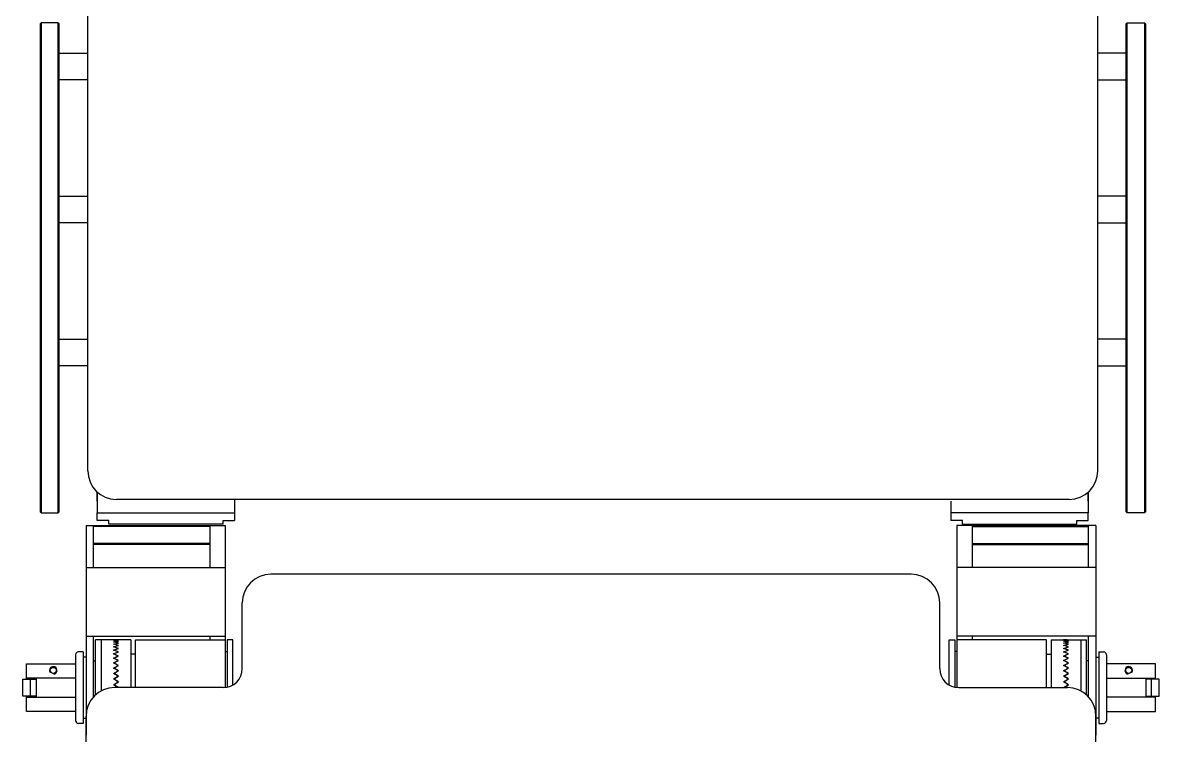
# Model space of a CAD drawing. Extents: x 3485972 to 3601240, y -625657 to -591207.
# Drawn here: x 3498583 to 3499370, y -608418 to -607924 of the extents above; entities that cross this region are included whole.
import ezdxf

# ---------------------------------------------------------------- set-up
doc = ezdxf.new("R2010")
doc.units = 0
doc.header["$LTSCALE"] = 6
doc.header["$MEASUREMENT"] = 0
doc.layers.add('medical equipment', color=171, linetype='CONTINUOUS', lineweight=25)

msp = doc.modelspace()

# ---------------------------------------------------------------- linework, layer by layer
at = {"layer": 'medical equipment'}
for p, q in [((3498628.22, -608234.7), (3498628.22, -607911.3)), ((3499327.82, -608234.7), (3499327.82, -607911.3)), ((3498595.88, -607924.5), (3498595.22, -607925.16)), ((3498595.22, -607925.16), (3498595.22, -608263.08)), ((3498595.88, -607924.5), (3498595.88, -608263.74)), ((3498607.76, -607924.5), (3498595.88, -607924.5)), ((3498607.76, -608263.74), (3498607.76, -607924.5)), ((3498607.76, -607924.5), (3498608.42, -607925.16)), ((3498608.42, -608263.08), (3498608.42, -607925.16)), ((3499348.28, -607924.5), (3499347.62, -607925.16)), ((3499347.62, -608263.08), (3499347.62, -607925.16)), ((3499348.28, -607924.5), (3499360.16, -607924.5)), ((3499348.28, -608263.74), (3499348.28, -607924.5)), ((3499360.16, -607924.5), (3499360.16, -608263.74)), ((3499360.16, -607924.5), (3499360.82, -607925.16)), ((3499360.82, -607925.16), (3499360.82, -608263.08)), ((3498608.42, -607945.61), (3498628.22, -607945.61)), ((3498608.42, -607964.09), (3498608.42, -607945.61)), ((3499347.62, -607945.61), (3499327.82, -607945.61)), ((3499347.62, -607964.09), (3499347.62, -607945.61)), ((3498628.22, -607964.09), (3498608.42, -607964.09)), ((3499327.82, -607964.09), (3499347.62, -607964.09)), ((3498608.42, -608044.62), (3498628.22, -608044.62)), ((3498608.42, -608063.1), (3498608.42, -608044.62)), ((3499347.62, -608044.62), (3499327.82, -608044.62)), ((3499347.62, -608063.1), (3499347.62, -608044.62)), ((3498628.22, -608063.1), (3498608.42, -608063.1)), ((3499327.82, -608063.1), (3499347.62, -608063.1)), ((3498608.42, -608143.62), (3498628.22, -608143.62)), ((3498608.42, -608162.1), (3498608.42, -608143.62)), ((3499347.62, -608143.62), (3499327.82, -608143.62)), ((3499347.62, -608162.1), (3499347.62, -608143.62)), ((3498628.22, -608162.1), (3498608.42, -608162.1)), ((3499327.82, -608162.1), (3499347.62, -608162.1)), ((3498634.82, -608255.82), (3498634.82, -608249.46)), ((3498634.82, -608249.46), (3498634.82, -608263.74)), ((3499321.22, -608255.82), (3499321.22, -608249.46)), ((3499321.22, -608249.46), (3499321.22, -608263.74)), ((3498634.82, -608255.82), (3498634.82, -608263.74)), ((3499308.02, -608254.5), (3498648.02, -608254.5)), ((3498729.86, -608254.5), (3498729.86, -608263.74)), ((3499226.18, -608255.82), (3499226.18, -608263.74)), ((3499321.22, -608255.82), (3499321.22, -608263.74)), ((3498595.88, -608263.74), (3498595.22, -608263.08)), ((3498595.88, -608263.74), (3498607.76, -608263.74)), ((3498608.42, -608263.08), (3498607.76, -608263.74)), ((3498634.82, -608263.74), (3498729.86, -608263.74)), ((3498634.82, -608269.02), (3498634.82, -608263.74)), ((3498729.86, -608263.74), (3498729.86, -608269.02)), ((3499226.18, -608263.74), (3499226.18, -608269.02)), ((3499321.22, -608263.74), (3499226.18, -608263.74)), ((3499321.22, -608269.02), (3499321.22, -608263.74)), ((3499347.62, -608263.08), (3499348.28, -608263.74)), ((3499360.16, -608263.74), (3499348.28, -608263.74)), ((3499360.16, -608263.74), (3499360.82, -608263.08)), ((3498627.02, -608272.58), (3498627.02, -608417.78)), ((3498627.02, -608272.58), (3498723.38, -608272.58)), ((3498632.3, -608301.62), (3498632.3, -608272.58)), ((3498712.82, -608273.24), (3498632.3, -608273.24)), ((3498642.74, -608269.02), (3498634.82, -608269.02)), ((3498642.74, -608271.66), (3498642.74, -608269.02)), ((3498721.94, -608271.66), (3498642.74, -608271.66)), ((3498712.82, -608272.58), (3498712.82, -608301.62)), ((3498721.94, -608271.66), (3498721.94, -608269.02)), ((3498721.94, -608269.02), (3498729.86, -608269.02)), ((3498723.38, -608272.58), (3498723.38, -608384.71)), ((3499234.1, -608269.02), (3499226.18, -608269.02)), ((3499230.26, -608272.58), (3499230.26, -608384.71)), ((3499326.62, -608272.58), (3499230.26, -608272.58)), ((3499234.1, -608271.66), (3499234.1, -608269.02)), ((3499234.1, -608271.66), (3499313.3, -608271.66)), ((3499240.82, -608272.58), (3499240.82, -608301.62)), ((3499240.82, -608273.24), (3499321.34, -608273.24)), ((3499313.3, -608271.66), (3499313.3, -608269.02)), ((3499313.3, -608269.02), (3499321.22, -608269.02)), ((3499321.34, -608301.62), (3499321.34, -608272.58)), ((3499326.62, -608272.58), (3499326.62, -608417.78)), ((3498712.82, -608285.12), (3498632.3, -608285.12)), ((3498712.82, -608285.78), (3498632.3, -608285.78)), ((3499240.82, -608285.12), (3499321.34, -608285.12)), ((3499240.82, -608285.78), (3499321.34, -608285.78)), ((3498627.02, -608301.62), (3498723.38, -608301.62)), ((3499198.58, -608306.34), (3498755.06, -608306.34)), ((3499326.62, -608301.62), (3499230.26, -608301.62)), ((3498735.26, -608371.58), (3498735.26, -608326.14)), ((3499218.38, -608371.58), (3499218.38, -608326.14)), ((3498627.02, -608349.14), (3498723.38, -608349.14)), ((3498632.3, -608391.12), (3498632.3, -608349.14)), ((3498633.62, -608389.82), (3498633.62, -608351.78)), ((3498637.58, -608351.78), (3498633.62, -608351.78)), ((3498648.8, -608351.78), (3498637.58, -608351.78)), ((3498637.58, -608351.78), (3498637.58, -608387.07)), ((3498637.58, -608351.78), (3498637.58, -608387.07)), ((3498646.16, -608351.84), (3498648.8, -608351.78)), ((3498648.8, -608351.99), (3498646.16, -608351.84)), ((3498646.16, -608352.32), (3498648.8, -608352.05)), ((3498648.8, -608352.67), (3498646.16, -608352.32)), ((3498646.16, -608353.27), (3498648.8, -608352.8)), ((3498648.8, -608353.83), (3498646.16, -608353.27)), ((3498658.04, -608351.78), (3498646.82, -608351.78)), ((3498646.86, -608351.82), (3498649.5, -608351.79)), ((3498646.86, -608351.86), (3498646.86, -608351.82)), ((3498649.5, -608352.07), (3498646.86, -608351.86)), ((3498646.86, -608352.26), (3498649.5, -608352.07)), ((3498646.86, -608352.38), (3498646.86, -608352.26)), ((3498649.5, -608352.73), (3498646.86, -608352.38)), ((3498646.86, -608353.18), (3498649.5, -608352.73)), ((3498646.86, -608353.38), (3498646.86, -608353.18)), ((3498649.5, -608353.97), (3498646.86, -608353.38)), ((3498648.8, -608352.05), (3498648.8, -608351.99)), ((3498648.8, -608352.05), (3498648.8, -608351.99)), ((3498648.8, -608352.8), (3498648.8, -608352.67)), ((3498648.8, -608352.8), (3498648.8, -608352.67)), ((3498658.04, -608351.78), (3498658.04, -608384.78)), ((3498661.34, -608384.78), (3498661.34, -608351.78)), ((3498661.34, -608351.78), (3498723.38, -608351.78)), ((3498712.82, -608349.14), (3498712.82, -608351.78)), ((3498724.7, -608351.78), (3498724.7, -608384.51)), ((3498728.66, -608351.78), (3498724.7, -608351.78)), ((3498728.66, -608383.01), (3498728.66, -608351.78)), ((3499224.98, -608351.78), (3499228.94, -608351.78)), ((3499224.98, -608383.01), (3499224.98, -608351.78)), ((3499228.94, -608351.78), (3499228.94, -608384.51)), ((3499326.62, -608349.14), (3499230.26, -608349.14)), ((3499292.3, -608351.78), (3499230.26, -608351.78)), ((3499240.82, -608349.14), (3499240.82, -608351.78)), ((3499292.3, -608384.78), (3499292.3, -608351.78)), ((3499295.6, -608351.78), (3499295.6, -608384.78)), ((3499295.6, -608351.78), (3499306.82, -608351.78)), ((3499306.77, -608351.82), (3499304.13, -608351.79)), ((3499304.13, -608352.07), (3499306.77, -608351.86)), ((3499306.77, -608352.26), (3499304.13, -608352.07)), ((3499304.13, -608352.73), (3499306.77, -608352.38)), ((3499306.77, -608353.18), (3499304.13, -608352.73)), ((3499304.14, -608353.97), (3499306.77, -608353.38)), ((3499307.48, -608351.84), (3499304.84, -608351.78)), ((3499304.84, -608351.78), (3499316.06, -608351.78)), ((3499304.84, -608351.99), (3499307.48, -608351.84)), ((3499304.84, -608352.05), (3499304.84, -608351.99)), ((3499304.84, -608352.05), (3499304.84, -608351.99)), ((3499307.48, -608352.32), (3499304.84, -608352.05)), ((3499304.84, -608352.67), (3499307.48, -608352.32)), ((3499304.84, -608352.8), (3499304.84, -608352.67)), ((3499304.84, -608352.8), (3499304.84, -608352.67)), ((3499307.48, -608353.27), (3499304.84, -608352.8)), ((3499304.84, -608353.83), (3499307.48, -608353.27)), ((3499306.77, -608351.86), (3499306.77, -608351.82)), ((3499306.77, -608352.38), (3499306.77, -608352.26)), ((3499306.77, -608353.38), (3499306.77, -608353.18)), ((3499316.06, -608351.78), (3499316.06, -608387.07)), ((3499316.06, -608351.78), (3499316.06, -608387.07)), ((3499316.06, -608351.78), (3499320.02, -608351.78)), ((3499320.02, -608389.82), (3499320.02, -608351.78)), ((3499321.34, -608391.12), (3499321.34, -608349.14)), ((3498625.04, -608360.03), (3498621.74, -608360.03)), ((3498625.04, -608360.03), (3498625.04, -608409.53)), ((3498646.16, -608354.68), (3498648.8, -608354.02)), ((3498648.8, -608355.44), (3498646.16, -608354.68)), ((3498646.16, -608356.54), (3498648.8, -608355.68)), ((3498648.8, -608357.47), (3498646.16, -608356.54)), ((3498646.16, -608358.8), (3498648.8, -608357.77)), ((3498648.8, -608359.9), (3498646.16, -608358.8)), ((3498646.16, -608361.44), (3498648.8, -608360.25)), ((3498648.8, -608362.7), (3498646.16, -608361.44)), ((3498646.85, -608356.37), (3498649.49, -608355.6)), ((3498646.85, -608356.71), (3498646.85, -608356.37)), ((3498649.49, -608357.66), (3498646.85, -608356.71)), ((3498646.85, -608358.6), (3498649.49, -608357.66)), ((3498646.85, -608359.01), (3498646.85, -608358.6)), ((3498649.49, -608360.12), (3498646.85, -608359.01)), ((3498646.85, -608361.22), (3498649.49, -608360.12)), ((3498646.85, -608361.68), (3498646.85, -608361.22)), ((3498646.86, -608354.56), (3498649.5, -608353.97)), ((3498646.86, -608354.83), (3498646.86, -608354.56)), ((3498649.49, -608355.6), (3498646.86, -608354.83)), ((3498648.8, -608354.02), (3498648.8, -608353.83)), ((3498648.8, -608354.02), (3498648.8, -608353.83)), ((3498648.8, -608355.68), (3498648.8, -608355.44)), ((3498648.8, -608355.68), (3498648.8, -608355.44)), ((3498648.8, -608357.77), (3498648.8, -608357.47)), ((3498648.8, -608357.77), (3498648.8, -608357.47)), ((3498648.8, -608360.25), (3498648.8, -608359.9)), ((3498648.8, -608360.25), (3498648.8, -608359.9)), ((3498661.34, -608361.68), (3498658.04, -608361.68)), ((3498723.38, -608359.7), (3498724.7, -608359.7)), ((3499230.26, -608359.7), (3499228.94, -608359.7)), ((3499292.3, -608361.68), (3499295.6, -608361.68)), ((3499306.78, -608354.56), (3499304.14, -608353.97)), ((3499304.14, -608355.6), (3499306.78, -608354.83)), ((3499306.78, -608356.37), (3499304.14, -608355.6)), ((3499304.14, -608357.66), (3499306.78, -608356.71)), ((3499306.78, -608358.6), (3499304.14, -608357.66)), ((3499304.14, -608360.12), (3499306.78, -608359.01)), ((3499306.78, -608361.22), (3499304.14, -608360.12)), ((3499304.84, -608354.02), (3499304.84, -608353.83)), ((3499304.84, -608354.02), (3499304.84, -608353.83)), ((3499307.48, -608354.68), (3499304.84, -608354.02)), ((3499304.84, -608355.44), (3499307.48, -608354.68)), ((3499304.84, -608355.68), (3499304.84, -608355.44)), ((3499304.84, -608355.68), (3499304.84, -608355.44)), ((3499307.48, -608356.54), (3499304.84, -608355.68)), ((3499304.84, -608357.47), (3499307.48, -608356.54)), ((3499304.84, -608357.77), (3499304.84, -608357.47)), ((3499304.84, -608357.77), (3499304.84, -608357.47)), ((3499307.48, -608358.8), (3499304.84, -608357.77)), ((3499304.84, -608359.9), (3499307.48, -608358.8)), ((3499304.84, -608360.25), (3499304.84, -608359.9)), ((3499304.84, -608360.25), (3499304.84, -608359.9)), ((3499307.48, -608361.44), (3499304.84, -608360.25)), ((3499304.84, -608362.7), (3499307.48, -608361.44)), ((3499306.78, -608354.83), (3499306.78, -608354.56)), ((3499306.78, -608356.71), (3499306.78, -608356.37)), ((3499306.78, -608359.01), (3499306.78, -608358.6)), ((3499306.79, -608361.68), (3499306.78, -608361.22)), ((3499328.6, -608360.03), (3499328.6, -608409.53)), ((3499328.6, -608360.03), (3499331.9, -608360.03)), ((3498585.82, -608378.84), (3498585.82, -608368.28)), ((3498585.82, -608368.28), (3498619.76, -608368.28)), ((3498619.76, -608362.01), (3498619.76, -608407.55)), ((3498625.04, -608363.66), (3498625.04, -608405.9)), ((3498627.02, -608363.66), (3498625.04, -608363.66)), ((3498632.3, -608366.3), (3498633.62, -608366.3)), ((3498646.16, -608364.43), (3498648.8, -608363.09)), ((3498648.8, -608365.81), (3498646.16, -608364.43)), ((3498646.16, -608367.7), (3498648.8, -608366.25)), ((3498648.8, -608369.21), (3498646.16, -608367.7)), ((3498646.83, -608370.94), (3498649.48, -608369.47)), ((3498646.84, -608364.17), (3498649.48, -608362.93)), ((3498646.84, -608364.69), (3498646.84, -608364.17)), ((3498649.48, -608366.06), (3498646.84, -608364.69)), ((3498646.84, -608367.43), (3498649.48, -608366.06)), ((3498646.84, -608367.99), (3498646.84, -608367.43)), ((3498649.48, -608369.47), (3498646.84, -608367.99)), ((3498649.48, -608362.93), (3498646.85, -608361.68)), ((3498648.8, -608363.09), (3498648.8, -608362.7)), ((3498648.8, -608363.09), (3498648.8, -608362.7)), ((3498648.8, -608366.25), (3498648.8, -608365.81)), ((3498648.8, -608366.25), (3498648.8, -608365.81)), ((3498648.8, -608369.68), (3498648.8, -608369.21)), ((3498648.8, -608369.68), (3498648.8, -608369.21)), ((3499304.15, -608362.93), (3499306.79, -608361.68)), ((3499306.79, -608364.17), (3499304.15, -608362.93)), ((3499304.15, -608366.06), (3499306.79, -608364.69)), ((3499306.79, -608367.43), (3499304.15, -608366.06)), ((3499304.16, -608369.47), (3499306.79, -608367.99)), ((3499306.8, -608370.94), (3499304.16, -608369.47)), ((3499304.84, -608363.09), (3499304.84, -608362.7)), ((3499304.84, -608363.09), (3499304.84, -608362.7)), ((3499307.48, -608364.43), (3499304.84, -608363.09)), ((3499304.84, -608365.81), (3499307.48, -608364.43)), ((3499304.84, -608366.25), (3499304.84, -608365.81)), ((3499304.84, -608366.25), (3499304.84, -608365.81)), ((3499307.48, -608367.7), (3499304.84, -608366.25)), ((3499304.84, -608369.21), (3499307.48, -608367.7)), ((3499304.84, -608369.68), (3499304.84, -608369.21)), ((3499304.84, -608369.68), (3499304.84, -608369.21)), ((3499306.79, -608364.69), (3499306.79, -608364.17)), ((3499306.79, -608367.99), (3499306.79, -608367.43)), ((3499321.34, -608366.3), (3499320.02, -608366.3)), ((3499326.62, -608363.66), (3499328.6, -608363.66)), ((3499328.6, -608363.66), (3499328.6, -608405.9)), ((3499333.88, -608362.01), (3499333.88, -608407.55)), ((3499367.81, -608368.28), (3499333.88, -608368.28)), ((3499367.81, -608378.84), (3499367.81, -608368.28)), ((3498646.16, -608371.23), (3498648.8, -608369.68)), ((3498648.8, -608372.83), (3498646.16, -608371.23)), ((3498646.16, -608374.96), (3498648.8, -608373.32)), ((3498648.8, -608376.62), (3498646.16, -608374.96)), ((3498646.16, -608378.83), (3498648.8, -608377.14)), ((3498646.82, -608378.51), (3498649.47, -608376.9)), ((3498646.83, -608371.54), (3498646.83, -608370.94)), ((3498649.47, -608373.1), (3498646.83, -608371.54)), ((3498646.83, -608374.65), (3498649.47, -608373.1)), ((3498646.83, -608375.28), (3498646.83, -608374.65)), ((3498649.47, -608376.9), (3498646.83, -608375.28)), ((3498648.8, -608373.32), (3498648.8, -608372.83)), ((3498648.8, -608373.32), (3498648.8, -608372.83)), ((3498648.8, -608377.14), (3498648.8, -608376.62)), ((3498648.8, -608377.14), (3498648.8, -608376.62)), ((3499304.16, -608373.1), (3499306.8, -608371.54)), ((3499306.8, -608374.65), (3499304.16, -608373.1)), ((3499304.17, -608376.9), (3499306.8, -608375.28)), ((3499306.81, -608378.51), (3499304.17, -608376.9)), ((3499307.48, -608371.23), (3499304.84, -608369.68)), ((3499304.84, -608372.83), (3499307.48, -608371.23)), ((3499304.84, -608373.32), (3499304.84, -608372.83)), ((3499304.84, -608373.32), (3499304.84, -608372.83)), ((3499307.48, -608374.96), (3499304.84, -608373.32)), ((3499304.84, -608376.62), (3499307.48, -608374.96)), ((3499304.84, -608377.14), (3499304.84, -608376.62)), ((3499304.84, -608377.14), (3499304.84, -608376.62)), ((3499307.48, -608378.83), (3499304.84, -608377.14)), ((3499306.8, -608371.54), (3499306.8, -608370.94)), ((3499306.8, -608375.28), (3499306.8, -608374.65)), ((3498583.18, -608390.72), (3498583.18, -608378.84)), ((3498583.18, -608378.84), (3498592.42, -608378.84)), ((3498619.76, -608378.18), (3498585.82, -608378.18)), ((3498588.46, -608390.72), (3498588.46, -608378.84)), ((3498592.42, -608378.18), (3498592.42, -608391.38)), ((3498648.8, -608380.54), (3498646.16, -608378.83)), ((3498646.16, -608382.78), (3498648.8, -608381.06)), ((3498648.8, -608384.51), (3498646.16, -608382.78)), ((3498646.82, -608379.16), (3498646.82, -608378.51)), ((3498649.46, -608380.81), (3498646.82, -608379.16)), ((3498646.82, -608382.46), (3498649.46, -608380.81)), ((3498646.82, -608383.12), (3498646.82, -608382.46)), ((3498649.46, -608384.79), (3498646.82, -608383.12)), ((3498722.06, -608384.78), (3498646.82, -608384.78)), ((3498648.8, -608381.06), (3498648.8, -608380.54)), ((3498648.8, -608381.06), (3498648.8, -608380.54)), ((3498648.8, -608384.78), (3498648.8, -608384.51)), ((3499231.58, -608384.78), (3499306.82, -608384.78)), ((3499304.17, -608380.81), (3499306.81, -608379.16)), ((3499306.81, -608382.46), (3499304.17, -608380.81)), ((3499304.18, -608384.79), (3499306.81, -608383.12)), ((3499304.84, -608380.54), (3499307.48, -608378.83)), ((3499304.84, -608381.06), (3499304.84, -608380.54)), ((3499304.84, -608381.06), (3499304.84, -608380.54)), ((3499307.48, -608382.78), (3499304.84, -608381.06)), ((3499304.84, -608384.51), (3499307.48, -608382.78)), ((3499304.84, -608384.78), (3499304.84, -608384.51)), ((3499306.81, -608379.16), (3499306.81, -608378.51)), ((3499306.81, -608383.12), (3499306.81, -608382.46)), ((3499333.88, -608378.18), (3499367.81, -608378.18)), ((3499361.21, -608378.18), (3499361.21, -608391.38)), ((3499370.45, -608378.84), (3499361.21, -608378.84)), ((3499365.17, -608390.72), (3499365.17, -608378.84)), ((3499370.45, -608390.72), (3499370.45, -608378.84)), ((3498592.42, -608390.72), (3498583.18, -608390.72)), ((3498585.82, -608401.28), (3498585.82, -608390.72)), ((3498585.82, -608391.38), (3498619.76, -608391.38)), ((3499367.81, -608391.38), (3499333.88, -608391.38)), ((3499361.21, -608390.72), (3499370.45, -608390.72)), ((3499367.81, -608401.28), (3499367.81, -608390.72)), ((3498619.76, -608401.28), (3498585.82, -608401.28)), ((3498625.04, -608405.9), (3498627.02, -608405.9)), ((3498627.02, -608727.98), (3498627.02, -608404.58)), ((3499326.62, -608727.98), (3499326.62, -608404.58)), ((3499328.6, -608405.9), (3499326.62, -608405.9)), ((3499333.88, -608401.28), (3499367.81, -608401.28)), ((3498625.04, -608409.53), (3498621.74, -608409.53)), ((3499328.6, -608409.53), (3499331.9, -608409.53))]:
    msp.add_line(p, q, dxfattribs=at)
for centre in [(3498604.3, -608372.9), (3499349.33, -608372.9)]:
    msp.add_circle(centre, 2.14, dxfattribs=at)
for centre, radius, start, end in [((3498648.02, -608234.7), 19.8, 180, 270), ((3499308.02, -608234.7), 19.8, 270, 0), ((3498755.06, -608326.14), 19.8, 90, 180), ((3499198.58, -608326.14), 19.8, 0, 90), ((3498621.74, -608362.01), 1.98, 90, 180), ((3499331.9, -608362.01), 1.98, 0, 90), ((3498604.3, -608372.9), 2.64, 280, 210), ((3498722.06, -608371.58), 13.2, 270, 0), ((3499231.58, -608371.58), 13.2, 180, 270), ((3499349.33, -608372.9), 2.64, 330, 260), ((3498646.82, -608404.58), 19.8, 90, 180), ((3499306.82, -608404.58), 19.8, 0, 90), ((3498621.74, -608407.55), 1.98, 180, 270), ((3499331.9, -608407.55), 1.98, 270, 0)]:
    msp.add_arc(centre, radius, start, end, dxfattribs=at)

doc.saveas('drawing.dxf')
